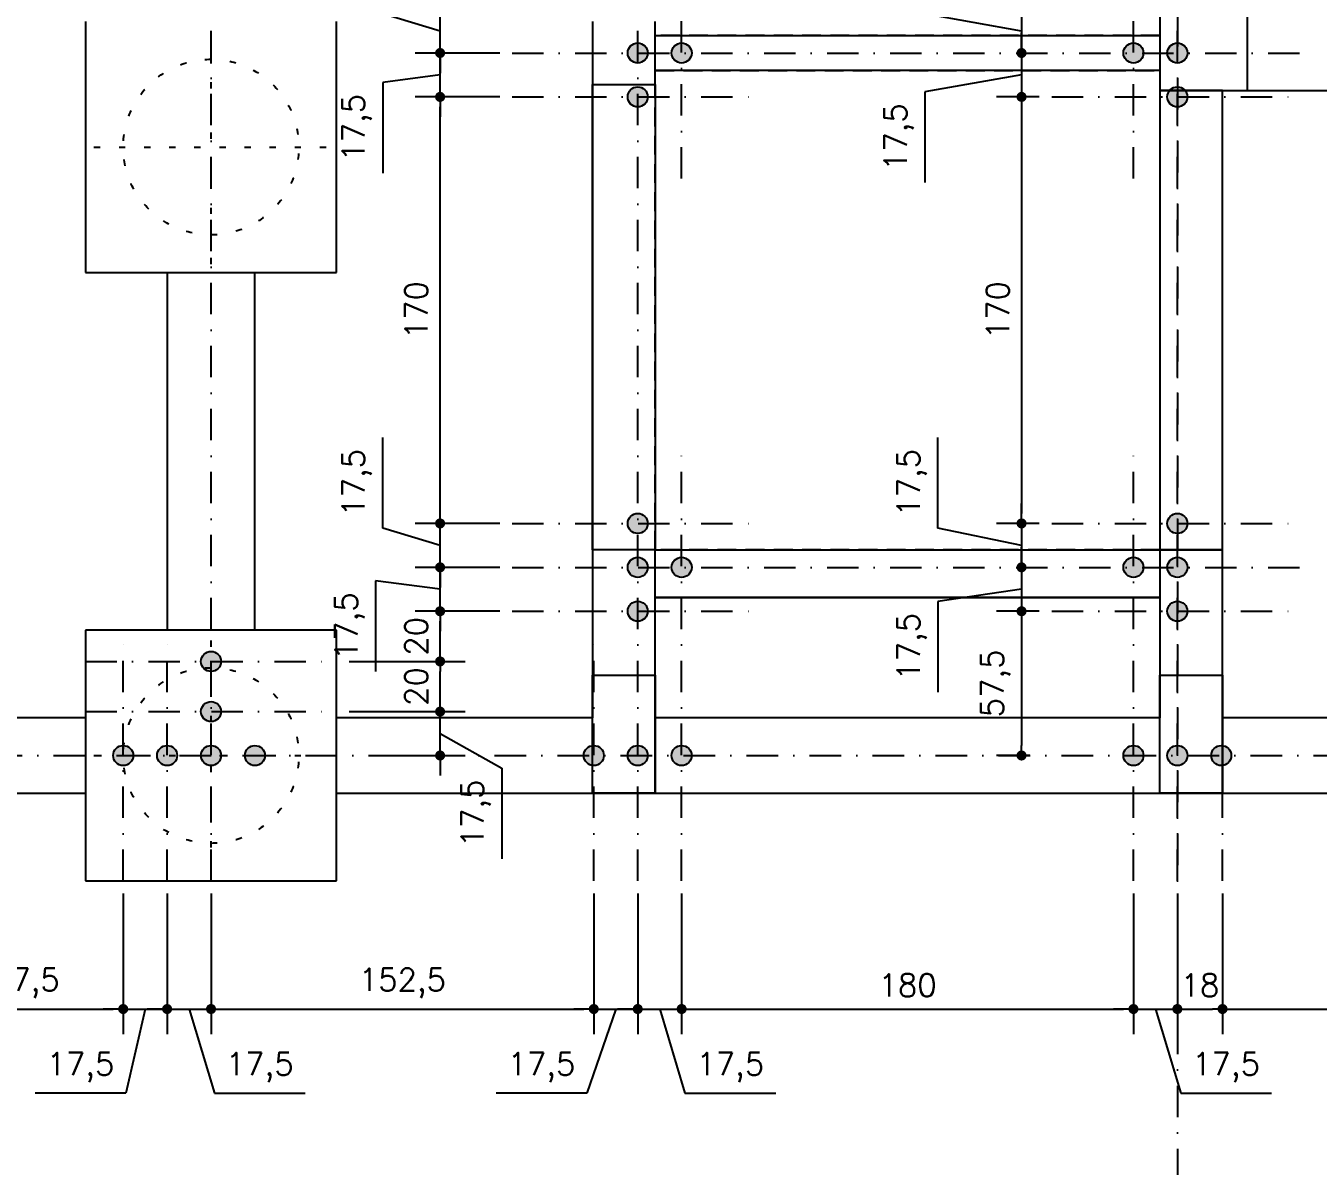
# Model space of a CAD drawing. Extents: x 26375 to 47400, y -1187 to 1911.
# Drawn here: x 29064 to 29578, y -98 to 356 of the extents above; entities that cross this region are included whole.
import ezdxf

# ---------------------------------------------------------------- set-up
doc = ezdxf.new("R2010")
doc.units = 0
doc.header["$LTSCALE"] = 25
for name, pattern in [('DASHDOT', [1, 0.5, -0.25, 0, -0.25]), ('ESTILO_TQS_0001', [0.44999999999999996, 0.3, -0.15]), ('ESTILO_TQS_0002', [0.4, 0.1, -0.3])]:
    doc.linetypes.add(name, pattern=pattern)
for name, color, linetype in [('COTA', 1, 'Continuous'), ('EIXO_AUXILIAR', 1, 'DASHDOT'), ('EIXOS', 1, 'DASHDOT'), ('FERRO', 4, 'Continuous'), ('H7', 1, 'Continuous'), ('PROJ', 252, 'Continuous')]:
    doc.layers.add(name, color=color, linetype=linetype)
doc.styles.add('COTA', font='romans.shx')
doc.dimstyles.new('forma', dxfattribs={"dimtxt": 1.8, "dimasz": 0.8, "dimexe": 2, "dimexo": 1, "dimgap": 1, "dimtad": 1, "dimdec": 1, "dimzin": 9, "dimtxsty": 'COTA', "dimblk1": 'DOT', "dimblk2": 'DOT', "dimsah": 1, "dimcen": 0, "dimdle": 1, "dimclrd": 256, "dimclre": 256, "dimclrt": 2, "dimadec": 0, "dimazin": 0, "dimtfac": 1, "dimtdec": 0, "dimtmove": 0, "dimatfit": 3, "dimfxl": 1, "dimtolj": 1, "dimtzin": 0, "dimarcsym": 0})

# ---------------------------------------------------------------- blocks, each defined once
blk = doc.blocks.new('GR-1409')
at = {"layer": 'H7'}
blk.add_hatch(color=256, dxfattribs=at).paths.add_polyline_path([(-4, 0, 1), (4, 0, 1)])
at = {"layer": 'FERRO', "linetype": 'Continuous'}
blk.add_circle((0, 0), 4, dxfattribs=at)
blk = doc.blocks.new('GR-0909')
at = {"layer": 'H7'}
blk.add_hatch(color=256, dxfattribs=at).paths.add_polyline_path([(4, 0, 1), (-4, 0, 1)])
at = {"layer": 'FERRO', "linetype": 'Continuous'}
blk.add_circle((0, 0), 4, dxfattribs=at)
blk = doc.blocks.new('PROJ-FUND')
at = {"layer": 'PROJ', "linetype": 'Continuous'}
for p, q in [((29515.38232900731, 360.5772621536203), (29515.38232900731, 330.5772621536203)), ((29550.38232900731, 330.5772621536203), (29550.38232900731, 360.5772621536203)), ((29087.38232900731, 358.0772621536203), (29087.38232900731, 258.0772621536203)), ((29187.38232900731, 258.0772621536203), (29187.38232900731, 358.0772621536203)), ((29289.38232900731, 358.0772621536203), (29289.38232900731, 333.0772621536203)), ((29314.38232900731, 333.0772621536203), (29314.38232900731, 358.0772621536203)), ((29289.38232900731, 333.0772621536203), (29314.38232900731, 333.0772621536203)), ((29515.38232900731, 330.5772621536203), (29550.38232900731, 330.5772621536203)), ((29087.38232900731, 258.0772621536203), (29187.38232900731, 258.0772621536203)), ((29314.38232900731, 147.5772621536203), (29289.38232900731, 147.5772621536203)), ((29289.38232900731, 147.5772621536203), (29289.38232900731, 97.57726215362027)), ((29314.38232900731, 97.57726215362027), (29314.38232900731, 147.5772621536203)), ((29540.38232900731, 147.5772621536203), (29515.38232900731, 147.5772621536203)), ((29515.38232900731, 147.5772621536203), (29515.38232900731, 97.57726215362027)), ((29540.38232900731, 97.57726215362027), (29540.38232900731, 147.5772621536203)), ((29187.38232900731, 115.5772621536203), (29087.38232900731, 115.5772621536203)), ((29087.38232900731, 115.5772621536203), (29087.38232900731, 15.57726215362027)), ((29187.38232900731, 15.57726215362027), (29187.38232900731, 115.5772621536203)), ((29289.38232900731, 97.57726215362027), (29314.38232900731, 97.57726215362027)), ((29515.38232900731, 97.57726215362027), (29540.38232900731, 97.57726215362027)), ((29087.38232900731, 15.57726215362027), (29187.38232900731, 15.57726215362027))]:
    blk.add_line(p, q, dxfattribs=at)
at = {"layer": 'PROJ', "linetype": 'ESTILO_TQS_0002'}
for p, q in [((29137.38232900731, 261.4222621536203), (29137.38232900731, 354.7322621536202)), ((29090.72732900731, 308.0772621536203), (29184.03732900731, 308.0772621536203)), ((29137.38232900731, 18.92226215362027), (29137.38232900731, 112.2322621536203)), ((29090.72732900731, 65.57726215362027), (29184.03732900731, 65.57726215362027))]:
    blk.add_line(p, q, dxfattribs=at)
at = {"layer": 'PROJ', "linetype": 'ESTILO_TQS_0001'}
for p, q in [((29515.38232900731, 352.5772621536203), (29314.38232900731, 352.5772621536203)), ((29314.38232900731, 338.5772621536203), (29515.38232900731, 338.5772621536203)), ((29314.38232900731, 147.5772621536203), (29314.38232900731, 333.0772621536203)), ((29515.38232900731, 330.5772621536203), (29515.38232900731, 147.5772621536203)), ((29515.38232900731, 147.5772621536203), (29314.38232900731, 147.5772621536203))]:
    blk.add_line(p, q, dxfattribs=at)
at = {"layer": 'PROJ'}
for p, q in [((29314.38232900731, 352.5772621536184), (29515.38232900731, 352.5772621536184)), ((29314.38232900731, 338.5772621536203), (29314.38232900731, 352.5772621536184)), ((29515.38232900731, 352.5772621536184), (29515.38232900731, 338.5772621536203)), ((29515.38232900731, 338.5772621536203), (29314.38232900731, 338.5772621536203)), ((29289.38232900731, 333.0772621536203), (29289.38232900731, 147.5772621536203)), ((29289.38232900731, 333.0772621536203), (29314.38232900731, 333.0772621536203)), ((29289.38232900731, 147.5772621536203), (29289.38232900731, 333.0772621536203)), ((29314.38232900731, 333.0772621536203), (29314.38232900731, 147.5772621536203)), ((29540.38232900731, 330.5772621536203), (29515.38232900731, 330.5772621536203)), ((29515.38232900731, 330.5772621536203), (29515.38232900731, 147.5772621536203)), ((29540.38232900731, 147.5772621536203), (29540.38232900731, 330.5772621536203)), ((29540.38232900731, 147.5772621536203), (29540.38232900731, 330.5772621536203)), ((29550.38232900731, 330.5772621536203), (29637.38232900731, 330.5772621536203)), ((29119.88232900731, 258.0772621536203), (29119.88232900731, 115.5772621536203)), ((29154.88232900731, 115.5772621536203), (29154.88232900731, 258.0772621536203)), ((29314.38232900731, 147.5772621536203), (29289.38232900731, 147.5772621536203)), ((29314.38232900731, 147.5772621536203), (29515.38232900731, 147.5772621536203)), ((29314.38232900731, 128.5772621536203), (29314.38232900731, 147.5772621536203)), ((29515.38232900731, 147.5772621536203), (29515.38232900731, 128.5772621536203)), ((29515.38232900731, 147.5772621536203), (29540.38232900731, 147.5772621536203)), ((29314.38232900731, 128.5772621536203), (29515.38232900731, 128.5772621536203)), ((29515.38232900731, 128.5772621536203), (29314.38232900731, 128.5772621536203)), ((29289.38232900731, 97.57726215362027), (29289.38232900731, 80.57726215362027)), ((29289.38232900731, 97.57726215362027), (29314.38232900731, 97.57726215362027)), ((29289.38232900731, 50.57726215362027), (29289.38232900731, 97.57726215362027)), ((29314.38232900731, 80.57726215362027), (29314.38232900731, 97.57726215362027)), ((29314.38232900731, 97.57726215362027), (29314.38232900731, 50.57726215362027)), ((29515.38232900731, 97.57726215362027), (29515.38232900731, 80.57726215362027)), ((29515.38232900731, 97.57726215362027), (29540.38232900731, 97.57726215362027)), ((29515.38232900731, 50.57726215362027), (29515.38232900731, 97.57726215362027)), ((29540.38232900731, 80.57726215362027), (29540.38232900731, 97.57726215362027)), ((29540.38232900731, 97.57726215362027), (29540.38232900731, 50.57726215362027)), ((29087.38232900731, 80.57726215362027), (28937.38232900731, 80.57726215362027)), ((29289.38232900731, 80.57726215362027), (29187.38232900731, 80.57726215362027)), ((29289.38232900731, 50.57726215362027), (29289.38232900731, 80.57726215362027)), ((29515.38232900731, 80.57726215362027), (29314.38232900731, 80.57726215362027)), ((29314.38232900731, 50.57726215362027), (29314.38232900731, 80.57726215362027)), ((29515.38232900731, 50.57726215362027), (29515.38232900731, 80.57726215362027)), ((29869.88232900731, 80.57726215362027), (29540.38232900731, 80.57726215362027)), ((29540.38232900731, 50.57726215362027), (29540.38232900731, 80.57726215362027)), ((28937.38232900731, 50.57726215362027), (29087.38232900731, 50.57726215362027)), ((29187.38232900731, 50.57726215362027), (29301.88232900731, 50.57726215362027)), ((29314.38232900731, 50.57726215362027), (29289.38232900731, 50.57726215362027)), ((29301.88232900731, 50.57726215362027), (29527.88232900731, 50.57726215362027)), ((29540.38232900731, 50.57726215362027), (29515.38232900731, 50.57726215362027)), ((29527.88232900731, 50.57726215362027), (29869.88232900731, 50.57726215362027))]:
    blk.add_line(p, q, dxfattribs=at)
at = {"layer": 'PROJ', "linetype": 'ESTILO_TQS_0002'}
for centre, major_axis, ratio, start_param in [((29137.38232900731, 308.0772621536203), (24.74873734152927, 24.74873734152927), 0.9999999999999912, 5.497787143782134), ((29137.38232900731, 65.57726215362027), (24.74873734152931, 24.74873734152931), 0.9999999999999882, 5.497787143782132)]:
    blk.add_ellipse(centre, major_axis=major_axis, ratio=ratio, start_param=start_param, end_param=11.78097245096172, dxfattribs=at)
blk = doc.blocks.new('_Dot')
at = {"color": 0, "linetype": 'ByBlock', "lineweight": -2}
blk.add_line((-0.5, 0), (-1, 0), dxfattribs=at)
at = {"color": 0, "linetype": 'ByBlock', "const_width": 0.5}
blk.add_lwpolyline([(-0.25, 0, 1), (0.25, 0, 1)], format="xyb", close=True, dxfattribs=at)
blk = doc.blocks.new('*D961')
at = {"layer": 'COTA', "lineweight": -2, "transparency": 16777216}
for p, q in [((29024.88232900009, 10.57721360378301), (29024.88232900009, -45.46149916149034)), ((29102.3823290075, 10.57726215362027), (29102.3823290075, -45.46149916149034)), ((29028.88232900009, -35.46149916149034), (29098.3823290075, -35.46149916149034))]:
    blk.add_line(p, q, dxfattribs=at)
at = {"layer": 'Defpoints', "color": 0, "transparency": 16777216}
for p in [(29024.88232900009, 15.57721360378301), (29102.3823290075, 15.57726215362027), (29102.3823290075, -35.46149916149034)]:
    blk.add_point(p, dxfattribs=at)
at = {"layer": 'COTA', "lineweight": -2, "transparency": 16777216, "xscale": 4, "yscale": 4, "zscale": 4, "rotation": 180}
blk.add_blockref('_Dot', (29024.88232900009, -35.46149916149034), dxfattribs=at)
at = {"layer": 'COTA', "lineweight": -2, "transparency": 16777216, "xscale": 4, "yscale": 4, "zscale": 4}
blk.add_blockref('_Dot', (29102.3823290075, -35.46149916149034), dxfattribs=at)
at = {"layer": 'COTA', "color": 2, "transparency": 16777216, "insert": (29063.6323290038, -25.10435630434748), "char_height": 9, "attachment_point": 5, "style": 'COTA'}
blk.add_mtext('\\A1;77,5 ', dxfattribs=at)
blk = doc.blocks.new('*D962')
at = {"layer": 'COTA', "lineweight": -2, "transparency": 16777216}
for p, q in [((29102.3823290075, 10.57726215362027), (29102.3823290075, -45.46149916149034)), ((29119.88232899982, 10.5772136064551), (29119.88232899982, -45.46149916149034)), ((29098.3823290075, -35.46149916149034), (29094.3823290075, -35.46149916149034)), ((29102.3823290075, -35.46149916149034), (29119.88232899982, -35.46149916149034)), ((29102.3823290075, -35.46149916149034), (29119.88232899982, -35.46149916149034)), ((29111.13232900366, -35.46149916149034), (29103.43933500335, -69.03292773291871)), ((29123.88232899982, -35.46149916149034), (29127.88232899982, -35.46149916149034)), ((29103.43933500335, -69.03292773291871), (29067.29647786049, -69.03292773291871))]:
    blk.add_line(p, q, dxfattribs=at)
at = {"layer": 'Defpoints', "color": 0, "transparency": 16777216}
for p in [(29102.3823290075, 15.57726215362027), (29119.88232899982, 15.5772136064551), (29119.88232899982, -35.46149916149034)]:
    blk.add_point(p, dxfattribs=at)
at = {"layer": 'COTA', "lineweight": -2, "transparency": 16777216, "xscale": 4, "yscale": 4, "zscale": 4}
blk.add_blockref('_Dot', (29102.3823290075, -35.46149916149034), dxfattribs=at)
at = {"layer": 'COTA', "lineweight": -2, "transparency": 16777216, "xscale": 4, "yscale": 4, "zscale": 4, "rotation": 180}
blk.add_blockref('_Dot', (29119.88232899982, -35.46149916149034), dxfattribs=at)
at = {"layer": 'COTA', "color": 2, "transparency": 16777216, "insert": (29085.36790643192, -58.67578487577585), "char_height": 9, "attachment_point": 5, "style": 'COTA'}
blk.add_mtext('\\A1;17,5 ', dxfattribs=at)
blk = doc.blocks.new('*D963')
at = {"layer": 'COTA', "lineweight": -2, "transparency": 16777216}
for p, q in [((29119.88232899982, 10.5772136064551), (29119.88232899982, -45.46149916149034)), ((29137.38232900731, 10.57716510002001), (29137.38232900731, -45.46149916149034)), ((29115.88232899982, -35.46149916149034), (29111.88232899982, -35.46149916149034)), ((29119.88232899982, -35.46149916149034), (29137.38232900731, -35.46149916149034)), ((29119.88232899982, -35.46149916149034), (29137.38232900731, -35.46149916149034)), ((29128.63232900357, -35.46149916149034), (29138.70375757499, -69.0329277329189)), ((29141.38232900731, -35.46149916149034), (29145.38232900731, -35.46149916149034)), ((29138.70375757499, -69.0329277329189), (29174.84661471785, -69.0329277329189))]:
    blk.add_line(p, q, dxfattribs=at)
at = {"layer": 'Defpoints', "color": 0, "transparency": 16777216}
for p in [(29119.88232899982, 15.5772136064551), (29137.38232900731, 15.57716510002001), (29137.38232900731, -35.46149916149034)]:
    blk.add_point(p, dxfattribs=at)
at = {"layer": 'COTA', "lineweight": -2, "transparency": 16777216, "xscale": 4, "yscale": 4, "zscale": 4}
blk.add_blockref('_Dot', (29119.88232899982, -35.46149916149034), dxfattribs=at)
at = {"layer": 'COTA', "lineweight": -2, "transparency": 16777216, "xscale": 4, "yscale": 4, "zscale": 4, "rotation": 180}
blk.add_blockref('_Dot', (29137.38232900731, -35.46149916149034), dxfattribs=at)
at = {"layer": 'COTA', "color": 2, "transparency": 16777216, "insert": (29156.77518614642, -58.67578487577605), "char_height": 9, "attachment_point": 5, "style": 'COTA'}
blk.add_mtext('\\A1;17,5 ', dxfattribs=at)
blk = doc.blocks.new('*D964')
at = {"layer": 'COTA', "lineweight": -2, "transparency": 16777216}
for p, q in [((29137.38232900731, 10.57716510002001), (29137.38232900731, -45.46149916149034)), ((29289.88232899982, 10.57731157336048), (29289.88232899982, -45.46149916149034)), ((29141.38232900731, -35.46149916149034), (29285.88232899982, -35.46149916149034))]:
    blk.add_line(p, q, dxfattribs=at)
at = {"layer": 'Defpoints', "color": 0, "transparency": 16777216}
for p in [(29137.38232900731, 15.57716510002001), (29289.88232899982, 15.57731157336048), (29289.88232899982, -35.46149916149034)]:
    blk.add_point(p, dxfattribs=at)
at = {"layer": 'COTA', "lineweight": -2, "transparency": 16777216, "xscale": 4, "yscale": 4, "zscale": 4, "rotation": 180}
blk.add_blockref('_Dot', (29137.38232900731, -35.46149916149034), dxfattribs=at)
at = {"layer": 'COTA', "lineweight": -2, "transparency": 16777216, "xscale": 4, "yscale": 4, "zscale": 4}
blk.add_blockref('_Dot', (29289.88232899982, -35.46149916149034), dxfattribs=at)
at = {"layer": 'COTA', "color": 2, "transparency": 16777216, "insert": (29213.63232900357, -25.10435630434748), "char_height": 9, "attachment_point": 5, "style": 'COTA'}
blk.add_mtext('\\A1;152,5 ', dxfattribs=at)
blk = doc.blocks.new('*D965')
at = {"layer": 'COTA', "lineweight": -2, "transparency": 16777216}
for p, q in [((29289.88232899982, 10.57731157336048), (29289.88232899982, -45.46149916149034)), ((29307.38230112156, 10.577358512518), (29307.38230112156, -45.46149916149034)), ((29285.88232899982, -35.46149916149034), (29281.88232899982, -35.46149916149034)), ((29298.63231506069, -35.46149916149034), (29287.10297997279, -69.03292773291871)), ((29289.88232899982, -35.46149916149034), (29307.38230112156, -35.46149916149034)), ((29289.88232899982, -35.46149916149034), (29307.38230112156, -35.46149916149034)), ((29311.38230112156, -35.46149916149034), (29315.38230112156, -35.46149916149034)), ((29287.10297997279, -69.03292773291871), (29250.96012282993, -69.03292773291871))]:
    blk.add_line(p, q, dxfattribs=at)
at = {"layer": 'Defpoints', "color": 0, "transparency": 16777216}
for p in [(29289.88232899982, 15.57731157336048), (29307.38230112156, 15.577358512518), (29307.38230112156, -35.46149916149034)]:
    blk.add_point(p, dxfattribs=at)
at = {"layer": 'COTA', "lineweight": -2, "transparency": 16777216, "xscale": 4, "yscale": 4, "zscale": 4}
blk.add_blockref('_Dot', (29289.88232899982, -35.46149916149034), dxfattribs=at)
at = {"layer": 'COTA', "lineweight": -2, "transparency": 16777216, "xscale": 4, "yscale": 4, "zscale": 4, "rotation": 180}
blk.add_blockref('_Dot', (29307.38230112156, -35.46149916149034), dxfattribs=at)
at = {"layer": 'COTA', "color": 2, "transparency": 16777216, "insert": (29269.03155140136, -58.67578487577585), "char_height": 9, "attachment_point": 5, "style": 'COTA'}
blk.add_mtext('\\A1;17,5 ', dxfattribs=at)
blk = doc.blocks.new('*D966')
at = {"layer": 'COTA', "lineweight": -2, "transparency": 16777216}
for p, q in [((29307.38230112156, 10.577358512518), (29307.38230112156, -45.46149916149034)), ((29324.88225949394, 10.577358512518), (29324.88225949394, -45.46149916149034)), ((29303.38230112156, -35.46149916149034), (29299.38230112156, -35.46149916149034)), ((29307.38230112156, -35.46149916149034), (29324.88225949394, -35.46149916149034)), ((29307.38230112156, -35.46149916149034), (29324.88225949394, -35.46149916149034)), ((29316.13228030775, -35.46149916149034), (29326.20370887918, -69.0329277329189)), ((29328.88225949394, -35.46149916149034), (29332.88225949394, -35.46149916149034)), ((29326.20370887918, -69.0329277329189), (29362.34656602204, -69.0329277329189))]:
    blk.add_line(p, q, dxfattribs=at)
at = {"layer": 'Defpoints', "color": 0, "transparency": 16777216}
for p in [(29307.38230112156, 15.577358512518), (29324.88225949394, 15.577358512518), (29324.88225949394, -35.46149916149034)]:
    blk.add_point(p, dxfattribs=at)
at = {"layer": 'COTA', "lineweight": -2, "transparency": 16777216, "xscale": 4, "yscale": 4, "zscale": 4}
blk.add_blockref('_Dot', (29307.38230112156, -35.46149916149034), dxfattribs=at)
at = {"layer": 'COTA', "lineweight": -2, "transparency": 16777216, "xscale": 4, "yscale": 4, "zscale": 4, "rotation": 180}
blk.add_blockref('_Dot', (29324.88225949394, -35.46149916149034), dxfattribs=at)
at = {"layer": 'COTA', "color": 2, "transparency": 16777216, "insert": (29344.2751374506, -58.67578487577605), "char_height": 9, "attachment_point": 5, "style": 'COTA'}
blk.add_mtext('\\A1;17,5 ', dxfattribs=at)
blk = doc.blocks.new('*D967')
at = {"layer": 'COTA', "lineweight": -2, "transparency": 16777216}
for p, q in [((29324.88225949394, 10.577358512518), (29324.88225949394, -45.46149916149034)), ((29504.88232900102, 10.577358512518), (29504.88232900102, -45.46149916149034)), ((29328.88225949394, -35.46149916149034), (29500.88232900102, -35.46149916149034))]:
    blk.add_line(p, q, dxfattribs=at)
at = {"layer": 'Defpoints', "color": 0, "transparency": 16777216}
for p in [(29324.88225949394, 15.577358512518), (29504.88232900102, 15.577358512518), (29504.88232900102, -35.46149916149034)]:
    blk.add_point(p, dxfattribs=at)
at = {"layer": 'COTA', "lineweight": -2, "transparency": 16777216, "xscale": 4, "yscale": 4, "zscale": 4, "rotation": 180}
blk.add_blockref('_Dot', (29324.88225949394, -35.46149916149034), dxfattribs=at)
at = {"layer": 'COTA', "lineweight": -2, "transparency": 16777216, "xscale": 4, "yscale": 4, "zscale": 4}
blk.add_blockref('_Dot', (29504.88232900102, -35.46149916149034), dxfattribs=at)
at = {"layer": 'COTA', "color": 2, "transparency": 16777216, "insert": (29414.88229424748, -25.96149916149034), "char_height": 9, "attachment_point": 5, "style": 'COTA'}
blk.add_mtext('\\A1;180 ', dxfattribs=at)
blk = doc.blocks.new('*D968')
at = {"layer": 'COTA', "lineweight": -2, "transparency": 16777216}
for p, q in [((29504.88232900102, 10.577358512518), (29504.88232900102, -45.46149916149034)), ((29522.38222026469, 10.57733878134513), (29522.38222026469, -45.46149916149034)), ((29500.88232900102, -35.46149916149034), (29496.88232900102, -35.46149916149034)), ((29504.88232900102, -35.46149916149034), (29522.38222026469, -35.46149916149034)), ((29504.88232900102, -35.46149916149034), (29522.38222026469, -35.46149916149034)), ((29513.63227463286, -35.46149916149034), (29523.70370320428, -69.0329277329189)), ((29526.38222026469, -35.46149916149034), (29530.38222026469, -35.46149916149034)), ((29523.70370320428, -69.0329277329189), (29559.84656034714, -69.0329277329189))]:
    blk.add_line(p, q, dxfattribs=at)
at = {"layer": 'Defpoints', "color": 0, "transparency": 16777216}
for p in [(29504.88232900102, 15.577358512518), (29522.38222026469, 15.57733878134513), (29522.38222026469, -35.46149916149034)]:
    blk.add_point(p, dxfattribs=at)
at = {"layer": 'COTA', "lineweight": -2, "transparency": 16777216, "xscale": 4, "yscale": 4, "zscale": 4}
blk.add_blockref('_Dot', (29504.88232900102, -35.46149916149034), dxfattribs=at)
at = {"layer": 'COTA', "lineweight": -2, "transparency": 16777216, "xscale": 4, "yscale": 4, "zscale": 4, "rotation": 180}
blk.add_blockref('_Dot', (29522.38222026469, -35.46149916149034), dxfattribs=at)
at = {"layer": 'COTA', "color": 2, "transparency": 16777216, "insert": (29541.77513177571, -58.67578487577605), "char_height": 9, "attachment_point": 5, "style": 'COTA'}
blk.add_mtext('\\A1;17,5 ', dxfattribs=at)
blk = doc.blocks.new('*D969')
at = {"layer": 'COTA', "lineweight": -2, "transparency": 16777216}
for p, q in [((29522.38222026469, 10.57733878134513), (29522.38222026469, -45.46149916149034)), ((29540.3823290073, 10.57721360843925), (29540.3823290073, -45.46149916149034)), ((29526.38222026469, -35.46149916149034), (29536.3823290073, -35.46149916149034))]:
    blk.add_line(p, q, dxfattribs=at)
at = {"layer": 'Defpoints', "color": 0, "transparency": 16777216}
for p in [(29522.38222026469, 15.57733878134513), (29540.3823290073, 15.57721360843925), (29540.3823290073, -35.46149916149034)]:
    blk.add_point(p, dxfattribs=at)
at = {"layer": 'COTA', "lineweight": -2, "transparency": 16777216, "xscale": 4, "yscale": 4, "zscale": 4, "rotation": 180}
blk.add_blockref('_Dot', (29522.38222026469, -35.46149916149034), dxfattribs=at)
at = {"layer": 'COTA', "lineweight": -2, "transparency": 16777216, "xscale": 4, "yscale": 4, "zscale": 4}
blk.add_blockref('_Dot', (29540.3823290073, -35.46149916149034), dxfattribs=at)
at = {"layer": 'COTA', "color": 2, "transparency": 16777216, "insert": (29531.38227463599, -25.96149916149034), "char_height": 9, "attachment_point": 5, "style": 'COTA'}
blk.add_mtext('\\A1;18 ', dxfattribs=at)
blk = doc.blocks.new('*D970')
at = {"layer": 'COTA', "lineweight": -2, "transparency": 16777216}
for p, q in [((29540.3823290073, 10.57721360843925), (29540.3823290073, -45.46149916149034)), ((29859.8823289973, 10.57726214896411), (29859.8823289973, -45.46149916149034)), ((29544.3823290073, -35.46149916149034), (29855.8823289973, -35.46149916149034))]:
    blk.add_line(p, q, dxfattribs=at)
at = {"layer": 'Defpoints', "color": 0, "transparency": 16777216}
for p in [(29540.3823290073, 15.57721360843925), (29859.8823289973, 15.57726214896411), (29859.8823289973, -35.46149916149034)]:
    blk.add_point(p, dxfattribs=at)
at = {"layer": 'COTA', "lineweight": -2, "transparency": 16777216, "xscale": 4, "yscale": 4, "zscale": 4, "rotation": 180}
blk.add_blockref('_Dot', (29540.3823290073, -35.46149916149034), dxfattribs=at)
at = {"layer": 'COTA', "lineweight": -2, "transparency": 16777216, "xscale": 4, "yscale": 4, "zscale": 4}
blk.add_blockref('_Dot', (29859.8823289973, -35.46149916149034), dxfattribs=at)
at = {"layer": 'COTA', "color": 2, "transparency": 16777216, "insert": (29700.1323290023, -25.10435630434748), "char_height": 9, "attachment_point": 5, "style": 'COTA'}
blk.add_mtext('\\A1;319,5 ', dxfattribs=at)
blk = doc.blocks.new('*D1045')
at = {"layer": 'COTA', "lineweight": -2, "transparency": 16777216}
for p, q in [((29228.65253050259, 87.0771555416632), (29228.65253050259, 91.0771555416632)), ((29192.38232900733, 83.07715554166319), (29238.65253050259, 83.0771555416632)), ((29228.65253050259, 65.57736789839016), (29228.65253050259, 83.0771555416632)), ((29228.65253050259, 65.57736789839016), (29228.65253050259, 83.0771555416632)), ((29228.65253050259, 74.32726172002668), (29253.22242919802, 60.57726215363686)), ((29210.1095285761, 65.57736789839015), (29238.65253050259, 65.57736789839016)), ((29228.65253050259, 61.57736789839016), (29228.65253050259, 57.57736789839016)), ((29253.22242919802, 60.57726215363686), (29253.22242919802, 24.43440501077971))]:
    blk.add_line(p, q, dxfattribs=at)
at = {"layer": 'Defpoints', "color": 0, "transparency": 16777216}
for p in [(29187.38232900733, 83.07715554166319), (29228.65253050259, 83.0771555416632), (29205.1095285761, 65.57736789839015)]:
    blk.add_point(p, dxfattribs=at)
at = {"layer": 'COTA', "lineweight": -2, "transparency": 16777216, "xscale": 4, "yscale": 4, "zscale": 4}
for p, rotation in [((29228.65253050259, 83.0771555416632), 270), ((29228.65253050259, 65.57736789839016), 90)]:
    blk.add_blockref('_Dot', p, dxfattribs=dict(at, rotation=rotation))
at = {"layer": 'COTA', "color": 2, "transparency": 16777216, "insert": (29242.86528634088, 42.50583358219999), "char_height": 9, "attachment_point": 5, "rotation": 90, "style": 'COTA'}
blk.add_mtext('\\A1;17,5 ', dxfattribs=at)
blk = doc.blocks.new('*D1046')
at = {"layer": 'COTA', "lineweight": -2, "transparency": 16777216}
for p, q in [((29192.38232900733, 103.0771555416632), (29238.65253050257, 103.0771555416632)), ((29228.65253050257, 87.0771555416632), (29228.65253050257, 99.07715554166323)), ((29192.38232900733, 83.07715554166319), (29238.65253050257, 83.0771555416632))]:
    blk.add_line(p, q, dxfattribs=at)
at = {"layer": 'Defpoints', "color": 0, "transparency": 16777216}
for p in [(29187.38232900733, 103.0771555416632), (29228.65253050257, 103.0771555416632), (29187.38232900733, 83.07715554166319)]:
    blk.add_point(p, dxfattribs=at)
at = {"layer": 'COTA', "lineweight": -2, "transparency": 16777216, "xscale": 4, "yscale": 4, "zscale": 4}
for p, rotation in [((29228.65253050257, 103.0771555416632), 90), ((29228.65253050257, 83.0771555416632), 270)]:
    blk.add_blockref('_Dot', p, dxfattribs=dict(at, rotation=rotation))
at = {"layer": 'COTA', "color": 2, "transparency": 16777216, "insert": (29219.15253050256, 93.07715554166322), "char_height": 9, "attachment_point": 5, "rotation": 90, "style": 'COTA'}
blk.add_mtext('\\A1;20 ', dxfattribs=at)
blk = doc.blocks.new('*D1047')
at = {"layer": 'COTA', "lineweight": -2, "transparency": 16777216}
for p, q in [((29252.38232897608, 123.0773689497129), (29218.6525305026, 123.0773689497129)), ((29228.6525305026, 107.0771555416632), (29228.6525305026, 119.0773689497129)), ((29192.38232900733, 103.0771555416632), (29238.6525305026, 103.0771555416632))]:
    blk.add_line(p, q, dxfattribs=at)
at = {"layer": 'Defpoints', "color": 0, "transparency": 16777216}
for p in [(29228.6525305026, 123.0773689497129), (29257.38232897608, 123.0773689497129), (29187.38232900733, 103.0771555416632)]:
    blk.add_point(p, dxfattribs=at)
at = {"layer": 'COTA', "lineweight": -2, "transparency": 16777216, "xscale": 4, "yscale": 4, "zscale": 4}
for p, rotation in [((29228.6525305026, 123.0773689497129), 90), ((29228.6525305026, 103.0771555416632), 270)]:
    blk.add_blockref('_Dot', p, dxfattribs=dict(at, rotation=rotation))
at = {"layer": 'COTA', "color": 2, "transparency": 16777216, "insert": (29219.15253050259, 113.077262245688), "char_height": 9, "attachment_point": 5, "rotation": 90, "style": 'COTA'}
blk.add_mtext('\\A1;20 ', dxfattribs=at)
blk = doc.blocks.new('*D1048')
at = {"layer": 'COTA', "lineweight": -2, "transparency": 16777216}
for p, q in [((29228.65253050266, 144.5773519972131), (29228.65253050266, 148.5773519972131)), ((29252.38232909055, 140.5773519972132), (29218.65253050266, 140.5773519972131)), ((29228.65253050266, 123.0773689497129), (29228.65253050266, 140.5773519972131)), ((29228.65253050266, 123.0773689497129), (29228.65253050266, 140.5773519972131)), ((29228.65253050266, 131.827360473463), (29202.95158592774, 135.1513540082284)), ((29202.95158592774, 135.1513540082284), (29202.95158592774, 99.00849686537126)), ((29252.38232897608, 123.0773689497129), (29218.65253050266, 123.0773689497129)), ((29228.65253050266, 119.0773689497129), (29228.65253050266, 115.0773689497129))]:
    blk.add_line(p, q, dxfattribs=at)
at = {"layer": 'Defpoints', "color": 0, "transparency": 16777216}
for p in [(29228.65253050266, 140.5773519972131), (29257.38232909055, 140.5773519972132), (29257.38232897608, 123.0773689497129)]:
    blk.add_point(p, dxfattribs=at)
at = {"layer": 'COTA', "lineweight": -2, "transparency": 16777216, "xscale": 4, "yscale": 4, "zscale": 4}
for p, rotation in [((29228.65253050266, 140.5773519972131), 270), ((29228.65253050266, 123.0773689497129), 90)]:
    blk.add_blockref('_Dot', p, dxfattribs=dict(at, rotation=rotation))
at = {"layer": 'COTA', "color": 2, "transparency": 16777216, "insert": (29192.59444307059, 117.0799254367915), "char_height": 9, "attachment_point": 5, "rotation": 90, "style": 'COTA'}
blk.add_mtext('\\A1;17,5 ', dxfattribs=at)
blk = doc.blocks.new('*D1049')
at = {"layer": 'COTA', "lineweight": -2, "transparency": 16777216}
for p, q in [((29205.7953876455, 156.1845033306058), (29205.7953876455, 192.327360473463)), ((29228.65253050264, 162.0773689497128), (29228.65253050264, 166.0773689497128)), ((29228.65253050264, 149.327360473463), (29205.7953876455, 156.1845033306058)), ((29252.38232899139, 158.0773689497128), (29218.65253050264, 158.0773689497128)), ((29228.65253050264, 140.5773519972131), (29228.65253050264, 158.0773689497128)), ((29228.65253050264, 140.5773519972131), (29228.65253050264, 158.0773689497128)), ((29252.38232909055, 140.5773519972132), (29218.65253050264, 140.5773519972131)), ((29228.65253050264, 136.5773519972131), (29228.65253050264, 132.5773519972131))]:
    blk.add_line(p, q, dxfattribs=at)
at = {"layer": 'Defpoints', "color": 0, "transparency": 16777216}
for p in [(29228.65253050264, 158.0773689497128), (29257.38232899139, 158.0773689497128), (29257.38232909055, 140.5773519972132)]:
    blk.add_point(p, dxfattribs=at)
at = {"layer": 'COTA', "lineweight": -2, "transparency": 16777216, "xscale": 4, "yscale": 4, "zscale": 4}
for p, rotation in [((29228.65253050264, 158.0773689497128), 270), ((29228.65253050264, 140.5773519972131), 90)]:
    blk.add_blockref('_Dot', p, dxfattribs=dict(at, rotation=rotation))
at = {"layer": 'COTA', "color": 2, "transparency": 16777216, "insert": (29195.43824478835, 174.2559319020261), "char_height": 9, "attachment_point": 5, "rotation": 90, "style": 'COTA'}
blk.add_mtext('\\A1;17,5 ', dxfattribs=at)
blk = doc.blocks.new('*D1050')
at = {"layer": 'COTA', "lineweight": -2, "transparency": 16777216}
for p, q in [((29252.38232899139, 328.0773689497129), (29218.65253050267, 328.0773689497129)), ((29228.65253050267, 162.0773689497128), (29228.65253050267, 324.0773689497129)), ((29252.38232899139, 158.0773689497128), (29218.65253050267, 158.0773689497128))]:
    blk.add_line(p, q, dxfattribs=at)
at = {"layer": 'Defpoints', "color": 0, "transparency": 16777216}
for p in [(29228.65253050267, 328.0773689497129), (29257.38232899139, 328.0773689497129), (29257.38232899139, 158.0773689497128)]:
    blk.add_point(p, dxfattribs=at)
at = {"layer": 'COTA', "lineweight": -2, "transparency": 16777216, "xscale": 4, "yscale": 4, "zscale": 4}
for p, rotation in [((29228.65253050267, 328.0773689497129), 90), ((29228.65253050267, 158.0773689497128), 270)]:
    blk.add_blockref('_Dot', p, dxfattribs=dict(at, rotation=rotation))
at = {"layer": 'COTA', "color": 2, "transparency": 16777216, "insert": (29219.15253050267, 243.0773689497045), "char_height": 9, "attachment_point": 5, "rotation": 90, "style": 'COTA'}
blk.add_mtext('\\A1;170 ', dxfattribs=at)
blk = doc.blocks.new('*D1051')
at = {"layer": 'COTA', "lineweight": -2, "transparency": 16777216}
for p, q in [((29228.65253050273, 349.5772621489642), (29228.65253050273, 353.5772621489642)), ((29252.38232910586, 345.5772621489642), (29218.65253050273, 345.5772621489642)), ((29228.65253050273, 328.0773689497129), (29228.65253050273, 345.5772621489642)), ((29228.65253050273, 328.0773689497129), (29228.65253050273, 345.5772621489642)), ((29228.65253050273, 336.8273155493386), (29205.79538764557, 333.8618979949875)), ((29205.79538764557, 333.8618979949875), (29205.79538764557, 297.7190408521304)), ((29252.38232899139, 328.0773689497129), (29218.65253050273, 328.0773689497129)), ((29228.65253050273, 324.0773689497129), (29228.65253050273, 320.0773689497129))]:
    blk.add_line(p, q, dxfattribs=at)
at = {"layer": 'Defpoints', "color": 0, "transparency": 16777216}
for p in [(29228.65253050273, 345.5772621489642), (29257.38232910586, 345.5772621489642), (29257.38232899139, 328.0773689497129)]:
    blk.add_point(p, dxfattribs=at)
at = {"layer": 'COTA', "lineweight": -2, "transparency": 16777216, "xscale": 4, "yscale": 4, "zscale": 4}
for p, rotation in [((29228.65253050273, 345.5772621489642), 270), ((29228.65253050273, 328.0773689497129), 90)]:
    blk.add_blockref('_Dot', p, dxfattribs=dict(at, rotation=rotation))
at = {"layer": 'COTA', "color": 2, "transparency": 16777216, "insert": (29195.43824478842, 315.7904694235507), "char_height": 9, "attachment_point": 5, "rotation": 90, "style": 'COTA'}
blk.add_mtext('\\A1;17,5 ', dxfattribs=at)
blk = doc.blocks.new('*D1052')
at = {"layer": 'COTA', "lineweight": -2, "transparency": 16777216}
for p, q in [((29205.79538764559, 361.1844584064814), (29205.79538764559, 397.3273155493387)), ((29228.65253050273, 367.0773689497129), (29228.65253050273, 371.0773689497129)), ((29228.65253050273, 354.3273155493386), (29205.79538764559, 361.1844584064814)), ((29252.38232897608, 363.0773689497129), (29218.65253050273, 363.0773689497129)), ((29228.65253050273, 345.5772621489642), (29228.65253050273, 363.0773689497129)), ((29228.65253050273, 345.5772621489642), (29228.65253050273, 363.0773689497129)), ((29252.38232910586, 345.5772621489642), (29218.65253050273, 345.5772621489642)), ((29228.65253050273, 341.5772621489642), (29228.65253050273, 337.5772621489642))]:
    blk.add_line(p, q, dxfattribs=at)
at = {"layer": 'Defpoints', "color": 0, "transparency": 16777216}
for p in [(29228.65253050273, 363.0773689497129), (29257.38232897608, 363.0773689497129), (29257.38232910586, 345.5772621489642)]:
    blk.add_point(p, dxfattribs=at)
at = {"layer": 'COTA', "lineweight": -2, "transparency": 16777216, "xscale": 4, "yscale": 4, "zscale": 4}
for p, rotation in [((29228.65253050273, 363.0773689497129), 270), ((29228.65253050273, 345.5772621489642), 90)]:
    blk.add_blockref('_Dot', p, dxfattribs=dict(at, rotation=rotation))
at = {"layer": 'COTA', "color": 2, "transparency": 16777216, "insert": (29195.43824478844, 379.2558869779017), "char_height": 9, "attachment_point": 5, "rotation": 90, "style": 'COTA'}
blk.add_mtext('\\A1;17,5 ', dxfattribs=at)
blk = doc.blocks.new('*D1082')
at = {"layer": 'COTA', "lineweight": -2, "transparency": 16777216}
for p, q in [((29421.78954156366, 361.184424005722), (29421.78954156366, 397.3272811485792)), ((29460.30701599368, 367.0773689497129), (29460.30701599368, 371.0773689497129)), ((29460.30701599368, 354.3272811485791), (29421.78954156366, 361.184424005722)), ((29467.38232899139, 363.0773689497129), (29450.30701599368, 363.0773689497129)), ((29460.30701599368, 363.0773689497129), (29460.30701599368, 345.5771933474454)), ((29460.30701599368, 363.0773689497129), (29460.30701599368, 345.5771933474454)), ((29465.30673452733, 345.5771933474454), (29470.30701599368, 345.5771933474454)), ((29460.30701599368, 341.5771933474454), (29460.30701599368, 337.5771933474454))]:
    blk.add_line(p, q, dxfattribs=at)
at = {"layer": 'Defpoints', "color": 0, "transparency": 16777216}
for p in [(29472.38232899139, 363.0773689497129), (29460.30673452733, 345.5771933474454), (29460.30701599368, 345.5771933474454)]:
    blk.add_point(p, dxfattribs=at)
at = {"layer": 'COTA', "lineweight": -2, "transparency": 16777216, "xscale": 4, "yscale": 4, "zscale": 4}
for p, rotation in [((29460.30701599368, 363.0773689497129), 270), ((29460.30701599368, 345.5771933474454), 90)]:
    blk.add_blockref('_Dot', p, dxfattribs=dict(at, rotation=rotation))
at = {"layer": 'COTA', "color": 2, "transparency": 16777216, "insert": (29411.43239870651, 379.2558525771422), "char_height": 9, "attachment_point": 5, "rotation": 90, "style": 'COTA'}
blk.add_mtext('\\A1;17,5 ', dxfattribs=at)
blk = doc.blocks.new('*D1083')
at = {"layer": 'COTA', "lineweight": -2, "transparency": 16777216}
for p, q in [((29460.30701599372, 349.5771933474454), (29460.30701599372, 353.5771933474454)), ((29460.30701599372, 345.5771933474454), (29460.30701599372, 328.0773689497129)), ((29460.30701599372, 345.5771933474454), (29460.30701599372, 328.0773689497129)), ((29465.30673452733, 345.5771933474454), (29470.30701599372, 345.5771933474454)), ((29460.30701599372, 336.8272811485791), (29421.78954156365, 330.1060721591327)), ((29421.78954156365, 330.1060721591327), (29421.78954156365, 293.9632150162756)), ((29467.3823290067, 328.0773689497129), (29450.30701599372, 328.0773689497129)), ((29460.30701599372, 324.0773689497129), (29460.30701599372, 320.0773689497129))]:
    blk.add_line(p, q, dxfattribs=at)
at = {"layer": 'Defpoints', "color": 0, "transparency": 16777216}
for p in [(29460.30673452733, 345.5771933474454), (29460.30701599372, 328.0773689497129), (29472.3823290067, 328.0773689497129)]:
    blk.add_point(p, dxfattribs=at)
at = {"layer": 'COTA', "lineweight": -2, "transparency": 16777216, "xscale": 4, "yscale": 4, "zscale": 4}
for p, rotation in [((29460.30701599372, 345.5771933474454), 270), ((29460.30701599372, 328.0773689497129), 90)]:
    blk.add_blockref('_Dot', p, dxfattribs=dict(at, rotation=rotation))
at = {"layer": 'COTA', "color": 2, "transparency": 16777216, "insert": (29411.4323987065, 312.0346435876958), "char_height": 9, "attachment_point": 5, "rotation": 90, "style": 'COTA'}
blk.add_mtext('\\A1;17,5 ', dxfattribs=at)
blk = doc.blocks.new('*D1084')
at = {"layer": 'COTA', "lineweight": -2, "transparency": 16777216}
for p, q in [((29467.3823290067, 328.0773689497129), (29450.30701599372, 328.0773689497129)), ((29460.30701599372, 324.0773689497129), (29460.30701599372, 162.0773689497128)), ((29467.3823290067, 158.0773689497128), (29450.30701599372, 158.0773689497128))]:
    blk.add_line(p, q, dxfattribs=at)
at = {"layer": 'Defpoints', "color": 0, "transparency": 16777216}
for p in [(29472.3823290067, 328.0773689497129), (29460.30701599372, 158.0773689497128), (29472.3823290067, 158.0773689497128)]:
    blk.add_point(p, dxfattribs=at)
at = {"layer": 'COTA', "lineweight": -2, "transparency": 16777216, "xscale": 4, "yscale": 4, "zscale": 4}
for p, rotation in [((29460.30701599372, 328.0773689497129), 90), ((29460.30701599372, 158.0773689497128), 270)]:
    blk.add_blockref('_Dot', p, dxfattribs=dict(at, rotation=rotation))
at = {"layer": 'COTA', "color": 2, "transparency": 16777216, "insert": (29450.80701599371, 243.0773689497045), "char_height": 9, "attachment_point": 5, "rotation": 90, "style": 'COTA'}
blk.add_mtext('\\A1;170 ', dxfattribs=at)
blk = doc.blocks.new('*D1085')
at = {"layer": 'COTA', "lineweight": -2, "transparency": 16777216}
for p, q in [((29426.95770995178, 156.1844689298572), (29426.95770995178, 192.3273260727144)), ((29460.30701599376, 162.0773689497128), (29460.30701599376, 166.0773689497128)), ((29460.30701599376, 149.3273260727153), (29426.95770995178, 156.1844689298572)), ((29467.3823290067, 158.0773689497128), (29450.30701599376, 158.0773689497128)), ((29460.30701599376, 158.0773689497128), (29460.30701599376, 140.5772831957178)), ((29460.30701599376, 158.0773689497128), (29460.30701599376, 140.5772831957178)), ((29465.30666502211, 140.5772831957178), (29470.30701599376, 140.5772831957178)), ((29460.30701599376, 136.5772831957178), (29460.30701599376, 132.5772831957178))]:
    blk.add_line(p, q, dxfattribs=at)
at = {"layer": 'Defpoints', "color": 0, "transparency": 16777216}
for p in [(29472.3823290067, 158.0773689497128), (29460.30666502211, 140.5772831957178), (29460.30701599376, 140.5772831957178)]:
    blk.add_point(p, dxfattribs=at)
at = {"layer": 'COTA', "lineweight": -2, "transparency": 16777216, "xscale": 4, "yscale": 4, "zscale": 4}
for p, rotation in [((29460.30701599376, 158.0773689497128), 270), ((29460.30701599376, 140.5772831957178), 90)]:
    blk.add_blockref('_Dot', p, dxfattribs=dict(at, rotation=rotation))
at = {"layer": 'COTA', "color": 2, "transparency": 16777216, "insert": (29416.60056709463, 174.2558975012774), "char_height": 9, "attachment_point": 5, "rotation": 90, "style": 'COTA'}
blk.add_mtext('\\A1;17,5 ', dxfattribs=at)
blk = doc.blocks.new('*D1086')
at = {"layer": 'COTA', "lineweight": -2, "transparency": 16777216}
for p, q in [((29460.30701599381, 144.5772831957178), (29460.30701599381, 148.5772831957178)), ((29460.30701599381, 140.5772831957178), (29460.30701599381, 123.0773689497128)), ((29460.30701599381, 140.5772831957178), (29460.30701599381, 123.0773689497128)), ((29465.30666502211, 140.5772831957178), (29470.30701599381, 140.5772831957178)), ((29460.30701599381, 131.8273260727153), (29426.95770995177, 126.9701319139837)), ((29426.95770995177, 126.9701319139837), (29426.95770995177, 90.82727477112658)), ((29467.38232899139, 123.0773689497128), (29450.30701599381, 123.0773689497128)), ((29460.30701599381, 119.0773689497128), (29460.30701599381, 115.0773689497128))]:
    blk.add_line(p, q, dxfattribs=at)
at = {"layer": 'Defpoints', "color": 0, "transparency": 16777216}
for p in [(29460.30666502211, 140.5772831957178), (29460.30701599381, 123.0773689497128), (29472.38232899139, 123.0773689497128)]:
    blk.add_point(p, dxfattribs=at)
at = {"layer": 'COTA', "lineweight": -2, "transparency": 16777216, "xscale": 4, "yscale": 4, "zscale": 4}
for p, rotation in [((29460.30701599381, 140.5772831957178), 270), ((29460.30701599381, 123.0773689497128), 90)]:
    blk.add_blockref('_Dot', p, dxfattribs=dict(at, rotation=rotation))
at = {"layer": 'COTA', "color": 2, "transparency": 16777216, "insert": (29416.60056709462, 108.8987033425468), "char_height": 9, "attachment_point": 5, "rotation": 90, "style": 'COTA'}
blk.add_mtext('\\A1;17,5 ', dxfattribs=at)
blk = doc.blocks.new('*D1087')
at = {"layer": 'COTA', "lineweight": -2, "transparency": 16777216}
for p, q in [((29467.38232899139, 123.0773689497128), (29450.30701599381, 123.0773689497128)), ((29460.30701599381, 119.0773689497128), (29460.30701599381, 69.57734371980742)), ((29463.57046879578, 65.57734371980742), (29450.30701599381, 65.57734371980742))]:
    blk.add_line(p, q, dxfattribs=at)
at = {"layer": 'Defpoints', "color": 0, "transparency": 16777216}
for p in [(29472.38232899139, 123.0773689497128), (29460.30701599381, 65.57734371980742), (29468.57046879578, 65.57734371980742)]:
    blk.add_point(p, dxfattribs=at)
at = {"layer": 'COTA', "lineweight": -2, "transparency": 16777216, "xscale": 4, "yscale": 4, "zscale": 4}
for p, rotation in [((29460.30701599381, 123.0773689497128), 90), ((29460.30701599381, 65.57734371980742), 270)]:
    blk.add_blockref('_Dot', p, dxfattribs=dict(at, rotation=rotation))
at = {"layer": 'COTA', "color": 2, "transparency": 16777216, "insert": (29449.94987313666, 94.32735633475174), "char_height": 9, "attachment_point": 5, "rotation": 90, "style": 'COTA'}
blk.add_mtext('\\A1;57,5 ', dxfattribs=at)

msp = doc.modelspace()

# ---------------------------------------------------------------- linework, layer by layer
at = {"layer": 'EIXO_AUXILIAR', "color": 2}
for p, q in [((29137.38232900731, 15.57716510002024), (29137.38232900731, 1250.57716510002)), ((29522.38222026469, 15.57733878134513), (29522.38232901561, 1250.577266742267)), ((29307.38230112156, 15.577358512518), (29307.38232910584, 600.5772621509377)), ((29324.88232899916, 295.5772886855106), (29324.88232899916, 395.5772886855106)), ((29504.88232900102, 295.5773115583467), (29504.88232900102, 395.5773115583467)), ((29257.38232910584, 345.5772621489641), (29572.38232911476, 345.5771553482155)), ((29257.38232899137, 328.0773689497128), (29357.38232900922, 328.0771553482155)), ((29472.38232900668, 328.0773689497128), (29572.38232902453, 328.0771553482155)), ((29324.88225949394, 15.577358512518), (29324.88225949394, 190.5773785337829)), ((29504.88232900102, 15.577358512518), (29504.88232900102, 190.5773115583467)), ((29257.38232899137, 158.0773689497128), (29357.38232900922, 158.0771553482155)), ((29472.38232900668, 158.0773689497127), (29572.38232902453, 158.0771553482154)), ((29257.38232909053, 140.5773519972129), (29572.38232909946, 140.5772451964643)), ((29257.38232897607, 123.0773689497128), (29357.38232899391, 123.0771553482155)), ((29472.38232899137, 123.0773689497128), (29572.38232900922, 123.0771553482155)), ((29102.3823290075, 15.57732878078524), (29102.3823290075, 115.5773287807852)), ((29119.88232899982, 15.5772136064551), (29119.88232899982, 115.5772136064551)), ((29289.88232899982, 15.57731157336065), (29289.88232899982, 115.5773115733606)), ((29540.3823290073, 15.57721360843918), (29540.3823290073, 115.5772136084392)), ((29087.38232899137, 103.0773691431605), (29187.38232900922, 103.0771555416632)), ((29087.38232898436, 83.07736914316048), (29187.3823290022, 83.07715554166317)), ((27869.88232900732, 65.57749043610401), (30357.38232900031, 65.57726215093771))]:
    msp.add_line(p, q, dxfattribs=at)
at = {"layer": 'EIXOS'}
msp.add_line((29522.38232901561, 1665.843215585583), (29522.38232901561, -398.5389282828796), dxfattribs=at)

# ---------------------------------------------------------------- block references
for name, p in [('GR-0909', (29307.38232910584, 345.5772621489641)), ('GR-1409', (29324.88232899916, 345.5772621359256)), ('GR-1409', (29504.88232900102, 345.5772621359256)), ('GR-0909', (29522.38232910584, 345.5772621489641)), ('GR-0909', (29307.3823290003, 140.5772621489641)), ('GR-1409', (29324.88232899916, 140.5772621359256)), ('GR-1409', (29504.88232900102, 140.5772621359256)), ('GR-0909', (29522.3823290003, 140.5772621489641)), ('GR-0909', (29102.38232899982, 65.5772621516362)), ('GR-1409', (29119.88232899982, 65.5772621516362)), ('GR-0909', (29137.38232899982, 65.5772621516362)), ('GR-1409', (29154.88232899982, 65.5772621516362)), ('GR-1409', (29289.88232899982, 65.57726215093953)), ('GR-0909', (29307.38232899982, 65.57726215093953)), ('GR-1409', (29324.88232899982, 65.57726215093953)), ('GR-1409', (29504.88232899982, 65.57726215093953)), ('GR-0909', (29522.38232899982, 65.57726215093953)), ('GR-1409', (29539.88232899982, 65.57726215093953))]:
    msp.add_blockref(name, p)
at = {"rotation": 90}
for p in [(29307.3823290003, 328.0772621489641), (29522.3823290003, 328.0772621489641), (29307.3823290003, 158.0772621489641), (29522.3823290003, 158.0772621489641), (29307.3823290003, 123.0772621489641), (29522.3823290003, 123.0772621489641), (29137.38232900009, 103.0772621498954), (29137.38232900195, 83.07726214896411)]:
    msp.add_blockref('GR-1409', p, dxfattribs=at)
at = {"layer": 'COTA'}
msp.add_blockref('PROJ-FUND', (0, 0), dxfattribs=at)

# ---------------------------------------------------------------- dimensions: what is measured, and where the dimension line sits
for base, p1, p2, picture, middle in [((29228.65253050273, 363.0773689497129), (29257.38232910584, 345.5772621489641), (29257.38232897607, 363.0773689497128), '*D1052', (29195.43824478844, 366.1844584064731)), ((29228.65253050267, 328.0773689497129), (29257.38232899137, 158.0773689497128), (29257.38232899137, 328.0773689497128), '*D1050', (29219.15253050267, 243.0773689497045)), ((29460.30701599372, 158.0773689497128), (29472.38232900668, 328.0773689497128), (29472.38232900668, 158.0773689497128), '*D1084', (29450.80701599371, 243.0773689497045)), ((29228.65253050264, 158.0773689497128), (29257.38232909053, 140.5773519972131), (29257.38232899137, 158.0773689497128), '*D1049', (29195.43824478835, 161.1845033305975)), ((29460.30701599381, 65.57734371980742), (29472.38232899137, 123.0773689497128), (29468.57046879577, 65.57734371980739), '*D1087', (29449.94987313666, 94.32735633475174))]:
    dim = msp.add_linear_dim(base=base, p1=p1, p2=p2, angle=90, dimstyle='forma', override={"dimscale": 5, "dimpost": ' ', "dimtmove": 1}, dxfattribs=at)
    dim.commit()
    dim.dimension.update_dxf_attribs({"geometry": picture, "text_midpoint": middle})
for base, p1, p2, picture, middle in [((29460.30701599368, 345.5771933474454), (29472.38232899137, 363.0773689497128), (29460.30673452732, 345.5771933474452), '*D1082', (29421.78954156365, 366.1844240057136)), ((29228.65253050273, 345.5772621489642), (29257.38232899137, 328.0773689497128), (29257.38232910584, 345.5772621489641), '*D1051', (29205.79538764556, 328.8618979949792)), ((29460.30701599372, 328.0773689497129), (29460.30673452732, 345.5771933474452), (29472.38232900668, 328.0773689497128), '*D1083', (29421.78954156364, 325.1060721591243)), ((29460.30701599376, 140.5772831957178), (29472.38232900668, 158.0773689497128), (29460.30666502209, 140.5772831957177), '*D1085', (29426.95770995177, 161.1844689298489)), ((29228.65253050266, 140.5773519972131), (29257.38232897607, 123.0773689497128), (29257.38232909053, 140.5773519972131), '*D1048', (29202.95158592773, 130.1513540082201)), ((29460.30701599381, 123.0773689497128), (29460.30666502209, 140.5772831957177), (29472.38232899137, 123.0773689497128), '*D1086', (29426.95770995176, 121.9701319139754)), ((29228.6525305026, 123.0773689497129), (29187.38232900731, 103.0771555416632), (29257.38232897607, 123.0773689497128), '*D1047', (29228.65253050259, 113.077262245688)), ((29228.65253050257, 103.0771555416632), (29187.38232900731, 83.07715554166316), (29187.38232900731, 103.0771555416632), '*D1046', (29228.65253050256, 93.07715554166322)), ((29228.65253050259, 83.0771555416632), (29205.10952857608, 65.57736789839012), (29187.38232900731, 83.07715554166316), '*D1045', (29253.22242919802, 55.57726215362856))]:
    dim = msp.add_linear_dim(base=base, p1=p1, p2=p2, angle=90, dimstyle='forma', override={"dimscale": 5, "dimpost": ' ', "dimtmove": 1}, dxfattribs=at)
    dim.commit()
    dim.dimension.update_dxf_attribs({"geometry": picture, "text_midpoint": middle, "dimtype": 160})
for base, p1, p2, picture, middle in [((29102.3823290075, -35.46149916149034), (29024.88232900009, 15.57721360378301), (29102.3823290075, 15.57726215362027), '*D961', (29063.6323290038, -25.10435630434748)), ((29137.38232900731, -35.46149916149034), (29119.88232899982, 15.5772136064551), (29137.38232900731, 15.57716510002001), '*D963', (29143.70375757499, -58.67578487577605)), ((29289.88232899982, -35.46149916149034), (29137.38232900731, 15.57716510002001), (29289.88232899982, 15.57731157336048), '*D964', (29213.63232900357, -25.10435630434748)), ((29324.88225949394, -35.46149916149034), (29307.38230112156, 15.577358512518), (29324.88225949394, 15.577358512518), '*D966', (29331.20370887918, -58.67578487577605)), ((29504.88232900102, -35.46149916149034), (29324.88225949394, 15.577358512518), (29504.88232900102, 15.577358512518), '*D967', (29414.88229424748, -25.96149916149034)), ((29522.38222026469, -35.46149916149034), (29504.88232900102, 15.577358512518), (29522.38222026469, 15.57733878134513), '*D968', (29528.70370320428, -58.67578487577605)), ((29859.8823289973, -35.46149916149034), (29540.3823290073, 15.57721360843925), (29859.8823289973, 15.57726214896411), '*D970', (29700.1323290023, -25.10435630434748))]:
    dim = msp.add_linear_dim(base=base, p1=p1, p2=p2, dimstyle='forma', override={"dimscale": 5, "dimpost": ' ', "dimtmove": 1}, dxfattribs=at)
    dim.commit()
    dim.dimension.update_dxf_attribs({"geometry": picture, "text_midpoint": middle})
for base, p1, p2, picture, middle in [((29119.88232899982, -35.46149916149034), (29102.3823290075, 15.57726215362027), (29119.88232899982, 15.5772136064551), '*D962', (29098.43933500335, -69.03292773291871)), ((29307.38230112156, -35.46149916149034), (29289.88232899982, 15.57731157336048), (29307.38230112156, 15.577358512518), '*D965', (29282.10297997279, -69.03292773291871)), ((29540.3823290073, -35.46149916149034), (29522.38222026469, 15.57733878134513), (29540.3823290073, 15.57721360843925), '*D969', (29531.38227463599, -35.46149916149034))]:
    dim = msp.add_linear_dim(base=base, p1=p1, p2=p2, dimstyle='forma', override={"dimscale": 5, "dimpost": ' ', "dimtmove": 1}, dxfattribs=at)
    dim.commit()
    dim.dimension.update_dxf_attribs({"geometry": picture, "text_midpoint": middle, "dimtype": 160})

doc.saveas('drawing.dxf')
